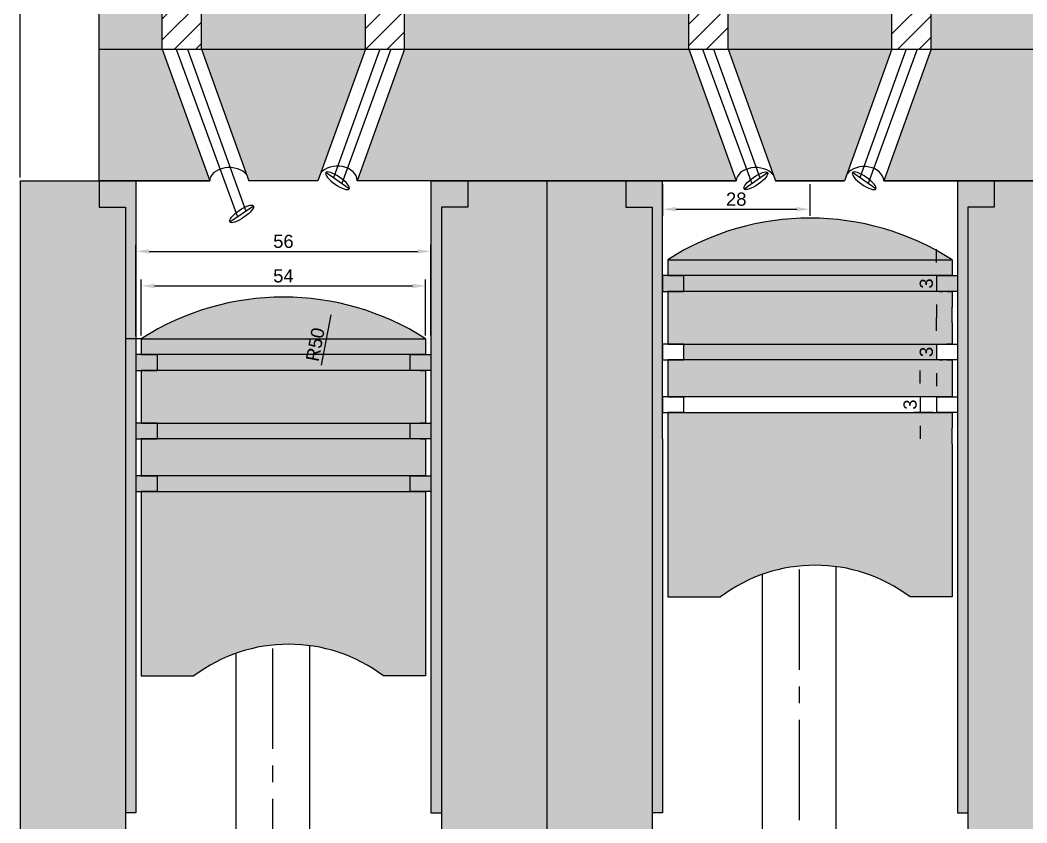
# Model space of a CAD drawing. Header units: millimetres. Extents: x 6030 to 8489, y 1264 to 2245.
# Drawn here: x 6701.1 to 6892.3, y 1891.7 to 2044.2 of the extents above; entities that cross this region are included whole.
import ezdxf

# ---------------------------------------------------------------- set-up
doc = ezdxf.new("R2010")
doc.units = ezdxf.units.MM
doc.linetypes.add('CENTER2', pattern=[28.575, 19.05, -3.175, 3.175, -3.175])
doc.layers.add('Layer1', color=173, linetype='Continuous')
doc.styles.get("Standard").update_dxf_attribs({"font": 'arial.ttf'})
doc.dimstyles.new('ISO-25', dxfattribs={"dimtxt": 2.5, "dimasz": 2.5, "dimexe": 1.25, "dimexo": 0.625, "dimtad": 1, "dimtxsty": 'Standard', "dimcen": 2.5, "dimadec": 0, "dimazin": 0, "dimtfac": 1, "dimtmove": 0, "dimatfit": 3, "dimfxl": 1, "dimarcsym": 0})

# ---------------------------------------------------------------- blocks, each defined once
blk = doc.blocks.new('*D1')
at = {"color": 0, "lineweight": -2, "transparency": 16777216}
for p, q in [((6823.09, 2013.04), (6823.09, 2007.01)), ((6851.09, 2013.04), (6851.09, 2007.01)), ((6825.59, 2008.26), (6848.59, 2008.26))]:
    blk.add_line(p, q, dxfattribs=at)
at = {"color": 0, "transparency": 16777216}
for points in [[(6825.59, 2008.68), (6825.59, 2007.84), (6823.09, 2008.26)], [(6848.59, 2008.68), (6848.59, 2007.84), (6851.09, 2008.26)]]:
    blk.add_solid(points, dxfattribs=at)
at = {"layer": 'Defpoints', "color": 0, "transparency": 16777216}
for p in [(6823.09, 2013.66), (6851.09, 2013.66), (6851.09, 2008.26)]:
    blk.add_point(p, dxfattribs=at)
at = {"color": 0, "transparency": 16777216, "insert": (6837.09, 2010.16), "char_height": 2.5, "attachment_point": 5}
blk.add_mtext('28', dxfattribs=at)
blk = doc.blocks.new('*D8')
at = {"layer": 'Defpoints', "color": 0, "transparency": 16777216}
for p in [(7111.09, 2240.81), (6701.09, 2013.66), (7111.09, 2013.66)]:
    blk.add_point(p, dxfattribs=at)
at = {"layer": 'Layer1', "color": 0, "lineweight": -2, "transparency": 16777216}
for p, q in [((6701.09, 2014.29), (6701.09, 2242.06)), ((6703.59, 2240.81), (7108.59, 2240.81)), ((7111.09, 2014.29), (7111.09, 2242.06))]:
    blk.add_line(p, q, dxfattribs=at)
at = {"layer": 'Layer1', "color": 0, "transparency": 16777216}
for points in [[(6703.59, 2241.23), (6703.59, 2240.4), (6701.09, 2240.81)], [(7108.59, 2241.23), (7108.59, 2240.4), (7111.09, 2240.81)]]:
    blk.add_solid(points, dxfattribs=at)
at = {"layer": 'Layer1', "color": 0, "transparency": 16777216, "insert": (6906.09, 2242.71), "char_height": 2.5, "attachment_point": 5}
blk.add_mtext('410', dxfattribs=at)
blk = doc.blocks.new('*D17')
at = {"layer": 'Defpoints', "color": 0, "transparency": 16777216}
for p in [(6779.09, 2000.25), (6723.09, 1983.66), (6779.09, 1983.66)]:
    blk.add_point(p, dxfattribs=at)
at = {"layer": 'Layer1', "color": 0, "lineweight": -2, "transparency": 16777216}
for p, q in [((6723.09, 1984.29), (6723.09, 2001.5)), ((6725.59, 2000.25), (6776.59, 2000.25)), ((6779.09, 1984.29), (6779.09, 2001.5))]:
    blk.add_line(p, q, dxfattribs=at)
at = {"layer": 'Layer1', "color": 0, "transparency": 16777216}
for points in [[(6725.59, 2000.67), (6725.59, 1999.83), (6723.09, 2000.25)], [(6776.59, 2000.67), (6776.59, 1999.83), (6779.09, 2000.25)]]:
    blk.add_solid(points, dxfattribs=at)
at = {"layer": 'Layer1', "color": 0, "transparency": 16777216, "insert": (6751.09, 2002.15), "char_height": 2.5, "attachment_point": 5}
blk.add_mtext('56', dxfattribs=at)
blk = doc.blocks.new('*D18')
at = {"layer": 'Defpoints', "color": 0, "transparency": 16777216}
for p in [(6778.09, 1993.69), (6724.09, 1983.66), (6778.09, 1983.66)]:
    blk.add_point(p, dxfattribs=at)
at = {"layer": 'Layer1', "color": 0, "lineweight": -2, "transparency": 16777216}
for p, q in [((6724.09, 1984.29), (6724.09, 1994.94)), ((6778.09, 1984.29), (6778.09, 1994.94)), ((6726.59, 1993.69), (6775.59, 1993.69))]:
    blk.add_line(p, q, dxfattribs=at)
at = {"layer": 'Layer1', "color": 0, "transparency": 16777216}
for points in [[(6726.59, 1994.11), (6726.59, 1993.28), (6724.09, 1993.69)], [(6775.59, 1994.11), (6775.59, 1993.28), (6778.09, 1993.69)]]:
    blk.add_solid(points, dxfattribs=at)
at = {"layer": 'Layer1', "color": 0, "transparency": 16777216, "insert": (6751.09, 1995.59), "char_height": 2.5, "attachment_point": 5}
blk.add_mtext('54', dxfattribs=at)
blk = doc.blocks.new('*D19')
at = {"layer": 'Defpoints', "color": 0, "transparency": 16777216}
for p in [(6760.66, 1990.65), (6751.09, 1941.58)]:
    blk.add_point(p, dxfattribs=at)
at = {"layer": 'Layer1', "color": 0, "lineweight": -2, "transparency": 16777216}
blk.add_line((6758.32, 1978.67), (6760.18, 1988.2), dxfattribs=at)
at = {"layer": 'Layer1', "color": 0, "transparency": 16777216}
blk.add_solid([(6759.77, 1988.28), (6760.59, 1988.12), (6760.66, 1990.65)], dxfattribs=at)
at = {"layer": 'Layer1', "color": 0, "transparency": 16777216, "insert": (6757.15, 1982.57), "char_height": 2.5, "attachment_point": 5, "rotation": 78.9622}
blk.add_mtext('R50', dxfattribs=at)
blk = doc.blocks.new('*D20')
at = {"layer": 'Defpoints', "color": 0, "transparency": 16777216}
for p in [(6875.09, 1995.66), (6875.09, 1992.66), (6875.09, 1992.66)]:
    blk.add_point(p, dxfattribs=at)
at = {"layer": 'Layer1', "color": 0, "lineweight": -2, "transparency": 16777216}
for p, q in [((6875.09, 1998.16), (6875.09, 2000.66)), ((6875.09, 1995.66), (6875.09, 1992.66)), ((6875.71, 1995.66), (6876.34, 1995.66)), ((6875.71, 1992.66), (6876.34, 1992.66)), ((6875.09, 1990.16), (6875.09, 1987.66))]:
    blk.add_line(p, q, dxfattribs=at)
at = {"layer": 'Layer1', "color": 0, "transparency": 16777216}
for points in [[(6874.67, 1998.16), (6875.51, 1998.16), (6875.09, 1995.66)], [(6874.67, 1990.16), (6875.51, 1990.16), (6875.09, 1992.66)]]:
    blk.add_solid(points, dxfattribs=at)
at = {"layer": 'Layer1', "color": 0, "transparency": 16777216, "insert": (6873.19, 1994.16), "char_height": 2.5, "attachment_point": 5, "rotation": 90}
blk.add_mtext('3', dxfattribs=at)
blk = doc.blocks.new('*D21')
at = {"layer": 'Defpoints', "color": 0, "transparency": 16777216}
for p in [(6875.09, 1972.66), (6872.02, 1969.66), (6875.09, 1969.66)]:
    blk.add_point(p, dxfattribs=at)
at = {"layer": 'Layer1', "color": 0, "lineweight": -2, "transparency": 16777216}
for p, q in [((6872.02, 1975.16), (6872.02, 1977.66)), ((6874.46, 1972.66), (6870.77, 1972.66)), ((6872.02, 1972.66), (6872.02, 1969.66)), ((6874.46, 1969.66), (6870.77, 1969.66)), ((6872.02, 1967.16), (6872.02, 1964.66))]:
    blk.add_line(p, q, dxfattribs=at)
at = {"layer": 'Layer1', "color": 0, "transparency": 16777216}
for points in [[(6871.6, 1975.16), (6872.44, 1975.16), (6872.02, 1972.66)], [(6871.6, 1967.16), (6872.44, 1967.16), (6872.02, 1969.66)]]:
    blk.add_solid(points, dxfattribs=at)
at = {"layer": 'Layer1', "color": 0, "transparency": 16777216, "insert": (6870.12, 1971.16), "char_height": 2.5, "attachment_point": 5, "rotation": 90}
blk.add_mtext('3', dxfattribs=at)
blk = doc.blocks.new('*D22')
at = {"layer": 'Defpoints', "color": 0, "transparency": 16777216}
for p in [(6875.09, 1982.66), (6875.09, 1979.66), (6875.09, 1979.66)]:
    blk.add_point(p, dxfattribs=at)
at = {"layer": 'Layer1', "color": 0, "lineweight": -2, "transparency": 16777216}
for p, q in [((6875.09, 1985.16), (6875.09, 1987.66)), ((6875.09, 1982.66), (6875.09, 1979.66)), ((6875.71, 1982.66), (6876.34, 1982.66)), ((6875.71, 1979.66), (6876.34, 1979.66)), ((6875.09, 1977.16), (6875.09, 1974.66))]:
    blk.add_line(p, q, dxfattribs=at)
at = {"layer": 'Layer1', "color": 0, "transparency": 16777216}
for points in [[(6874.67, 1985.16), (6875.51, 1985.16), (6875.09, 1982.66)], [(6874.67, 1977.16), (6875.51, 1977.16), (6875.09, 1979.66)]]:
    blk.add_solid(points, dxfattribs=at)
at = {"layer": 'Layer1', "color": 0, "transparency": 16777216, "insert": (6873.19, 1981.16), "char_height": 2.5, "attachment_point": 5, "rotation": 90}
blk.add_mtext('3', dxfattribs=at)

msp = doc.modelspace()

# ---------------------------------------------------------------- hatches: boundary and pattern name
at = {"true_color": 0xcecce6}
h = msp.add_hatch(dxfattribs=at)
h.set_pattern_fill('ANSI31', color=254, scale=0.9)
h.paths.add_polyline_path([(6735.528, 2063.663), (6728.089, 2063.663), (6728.089, 2038.663), (6735.528, 2038.663)])
h.paths.add_polyline_path([(6774.089, 2063.663), (6766.649, 2063.663), (6766.649, 2038.663), (6774.089, 2038.663)])
h.paths.add_polyline_path([(6835.528, 2063.663), (6828.089, 2063.663), (6828.089, 2038.663), (6835.528, 2038.663)])
h.paths.add_polyline_path([(6874.089, 2063.663), (6866.649, 2063.663), (6866.649, 2038.663), (6874.089, 2038.663)])
h.paths.add_polyline_path([(6935.528, 2063.663), (6928.089, 2063.663), (6928.089, 2038.663), (6935.528, 2038.663)])
h.paths.add_polyline_path([(6974.089, 2063.663), (6966.649, 2063.663), (6966.649, 2038.663), (6974.089, 2038.663)])
h.paths.add_polyline_path([(7074.089, 2063.663), (7066.649, 2063.663), (7066.649, 2038.663), (7074.089, 2038.663)])
h.paths.add_polyline_path([(7035.528, 2063.663), (7028.089, 2063.663), (7028.089, 2038.663), (7035.528, 2038.663)])
at = {"layer": 'Layer1', "true_color": 0x000000}
h = msp.add_hatch(color=18, dxfattribs=at)
h.dxf.hatch_style = 1
h.paths.add_polyline_path([(6828.089, 2038.663), (6774.089, 2038.663), (6765.089, 2013.663), (6837.089, 2013.663)])
h.paths.add_polyline_path([(6728.089, 2038.663), (6723.089, 2038.663), (6716.089, 2038.663), (6716.089, 2013.663), (6737.089, 2013.663)])
h.paths.add_polyline_path([(6766.649, 2038.663), (6735.528, 2038.663), (6744.528, 2013.663), (6751.089, 2013.663), (6757.649, 2013.663)])
h.paths.add_polyline_path([(6766.649, 2063.663), (6735.528, 2063.663), (6735.528, 2038.663), (6766.649, 2038.663)])
h.paths.add_polyline_path([(6728.089, 2063.663), (6716.089, 2063.663), (6716.089, 2053.663), (6716.089, 2038.663), (6723.089, 2038.663), (6728.089, 2038.663)])
h.paths.add_polyline_path([(6828.089, 2063.663), (6774.089, 2063.663), (6774.089, 2038.663), (6828.089, 2038.663)])
h.paths.add_polyline_path([(6835.528, 2063.663), (6835.528, 2038.663), (6866.649, 2038.663), (6866.649, 2063.663)])
h.paths.add_polyline_path([(6866.649, 2038.663), (6835.528, 2038.663), (6844.528, 2013.663), (6857.649, 2013.663)])
h.paths.add_polyline_path([(6928.089, 2038.663), (6874.089, 2038.663), (6865.089, 2013.663), (6937.089, 2013.663)])
h.paths.add_polyline_path([(6928.089, 2063.663), (6928.004, 2063.663), (6874.089, 2063.663), (6874.089, 2038.663), (6928.089, 2038.663)])
h.paths.add_polyline_path([(6966.649, 2063.663), (6935.528, 2063.663), (6935.528, 2038.663), (6966.649, 2038.663)])
edge = h.paths.add_edge_path()
edge.add_line((6966.649, 2038.663), (6935.528, 2038.663))
edge.add_line((6935.528, 2038.663), (6944.416, 2013.975))
edge.add_ellipse((6940.809, 2013.663), major_axis=(-3.72, 0), ratio=0.3440107, start_angle=180, end_angle=194.11957, ccw=False)
edge.add_line((6944.586, 2013.663), (6957.618, 2013.663))
edge.add_ellipse((6961.369, 2013.663), major_axis=(-3.72, 0), ratio=0.2510098, start_angle=349.67315, end_angle=360, ccw=False)
edge.add_line((6957.709, 2013.83), (6966.649, 2038.663))
h.paths.add_polyline_path([(7028.089, 2063.663), (6974.089, 2063.663), (6974.089, 2038.663), (7028.089, 2038.663)])
h.paths.add_polyline_path([(7028.089, 2038.663), (6974.089, 2038.663), (6965.089, 2013.663), (7037.089, 2013.663)])
h.paths.add_polyline_path([(7066.649, 2063.663), (7035.528, 2063.663), (7035.528, 2038.663), (7066.649, 2038.663)])
h.paths.add_polyline_path([(7066.649, 2038.663), (7035.528, 2038.663), (7044.528, 2013.663), (7057.649, 2013.663)])
h.paths.add_polyline_path([(7111.089, 2063.663), (7074.089, 2063.663), (7074.089, 2038.663), (7111.089, 2038.663)])
h.paths.add_polyline_path([(7111.089, 2038.663), (7074.089, 2038.663), (7065.089, 2013.663), (7111.089, 2013.663)])
h = msp.add_hatch(color=18, dxfattribs=at)
h.dxf.hatch_style = 1
h.paths.add_polyline_path([(6721.089, 2008.663), (6716.089, 2008.663), (6716.089, 2013.663), (6701.089, 2013.663), (6701.089, 1823.663), (6701.089, 1813.663), (6721.089, 1813.663)])
h.paths.add_polyline_path([(6801.089, 2013.663), (6786.089, 2013.663), (6786.089, 2008.663), (6781.089, 2008.663), (6781.089, 1823.663), (6781.089, 1813.663), (6801.089, 1813.663), (6801.089, 1823.663)])
h.paths.add_polyline_path([(6821.089, 2008.663), (6816.089, 2008.663), (6816.089, 2013.663), (6801.089, 2013.663), (6801.089, 1823.663), (6801.089, 1813.663), (6821.089, 1813.663)])
h.paths.add_polyline_path([(6901.089, 2013.663), (6886.089, 2013.663), (6886.089, 2008.663), (6881.089, 2008.663), (6881.089, 1893.663), (6881.089, 1813.663), (6901.089, 1813.663)])
h.paths.add_polyline_path([(6921.089, 2008.663), (6916.089, 2008.663), (6916.089, 2013.663), (6901.089, 2013.663), (6901.089, 1813.663), (6921.089, 1813.663)])
h.paths.add_polyline_path([(7001.089, 2013.663), (6986.089, 2013.663), (6986.089, 2008.663), (6981.089, 2008.663), (6981.089, 1813.663), (7001.089, 1813.663)])
h.paths.add_polyline_path([(7021.089, 2008.663), (7016.089, 2008.663), (7016.089, 2013.663), (7001.089, 2013.663), (7001.089, 1813.663), (7021.089, 1813.663)])
h.paths.add_polyline_path([(7101.089, 2013.663), (7086.089, 2013.663), (7086.089, 2008.663), (7081.089, 2008.663), (7081.089, 1813.663), (7101.089, 1813.663)])
h.paths.add_polyline_path([(7111.089, 2013.663), (7101.089, 2013.663), (7101.089, 1813.663), (7111.089, 1813.663)])
at = {"layer": 'Layer1', "true_color": 0x9898cc}
h = msp.add_hatch(color=253, dxfattribs=at)
h.dxf.hatch_style = 1
h.paths.add_polyline_path([(6723.089, 2013.663), (6716.089, 2013.663), (6716.089, 2008.663), (6721.089, 2008.663), (6721.089, 1983.663), (6723.089, 1983.663)])
h.paths.add_polyline_path([(6723.089, 1983.663), (6721.089, 1983.663), (6721.089, 1893.663), (6723.089, 1893.663)])
h.paths.add_polyline_path([(6781.089, 2008.663), (6786.089, 2008.663), (6786.089, 2013.663), (6779.089, 2013.663), (6779.089, 1893.663), (6781.089, 1893.663)])
h.paths.add_polyline_path([(6823.089, 2013.663), (6816.089, 2013.663), (6816.089, 2008.663), (6821.089, 2008.663), (6821.089, 1893.663), (6823.089, 1893.663), (6823.089, 1964.663)])
h.paths.add_polyline_path([(6881.089, 2008.663), (6886.089, 2008.663), (6886.089, 2013.663), (6879.089, 2013.663), (6879.089, 1893.663), (6881.089, 1893.663)])
h.paths.add_polyline_path([(6923.089, 2013.663), (6916.089, 2013.663), (6916.089, 2008.663), (6921.089, 2008.663), (6921.089, 1893.663), (6923.089, 1893.663)])
h.paths.add_polyline_path([(6986.089, 2013.663), (6979.089, 2013.663), (6979.089, 1893.663), (6981.089, 1893.663), (6981.089, 2008.663), (6986.089, 2008.663)])
h.paths.add_polyline_path([(7023.089, 2013.663), (7016.089, 2013.663), (7016.089, 2008.663), (7021.089, 2008.663), (7021.089, 1893.663), (7023.089, 1893.663)])
h.paths.add_polyline_path([(7086.089, 2013.663), (7079.089, 2013.663), (7079.089, 1893.663), (7081.089, 1893.663), (7081.089, 2008.663), (7086.089, 2008.663)])
at = {"layer": 'Layer1', "true_color": 0x2b9fde}
h = msp.add_hatch(color=142, dxfattribs=at)
h.dxf.hatch_style = 1
h.paths.add_polyline_path([(6724.089, 1983.663), (6778.089, 1983.663, 0.2932129)])
h.paths.add_polyline_path([(6824.089, 1998.663), (6878.089, 1998.663, 0.2932129)])
h.paths.add_polyline_path([(6924.089, 1968.663), (6978.089, 1968.663, 0.2932129)])
h.paths.add_polyline_path([(7024.089, 1961.663), (7078.089, 1961.663, 0.2932129)])
h.paths.add_polyline_path([(6778.089, 1954.663), (6775.089, 1954.663), (6727.089, 1954.663), (6724.089, 1954.663), (6724.089, 1919.663), (6734.089, 1919.663, -0.3333333), (6770.089, 1919.663), (6778.089, 1919.663)])
h.paths.add_polyline_path([(6778.089, 1964.663), (6775.089, 1964.663), (6727.089, 1964.663), (6724.089, 1964.663), (6724.089, 1957.663), (6727.089, 1957.663), (6777.089, 1957.663), (6778.089, 1957.663)])
h.paths.add_polyline_path([(6778.089, 1977.663), (6775.089, 1977.663), (6727.089, 1977.663), (6724.089, 1977.663), (6724.089, 1967.663), (6727.089, 1967.663), (6777.089, 1967.663), (6778.089, 1967.663)])
h.paths.add_polyline_path([(6778.089, 1983.663), (6724.089, 1983.663), (6724.089, 1980.663), (6727.089, 1980.663), (6777.089, 1980.663), (6778.089, 1980.663)])
h.paths.add_polyline_path([(6878.089, 1963.663), (6878.089, 1966.663), (6878.089, 1969.663), (6875.089, 1969.663), (6827.089, 1969.663), (6824.089, 1969.663), (6824.089, 1934.663), (6834.089, 1934.663, -0.3333333), (6870.089, 1934.663), (6878.089, 1934.663)])
h.paths.add_polyline_path([(6878.089, 1979.663), (6875.089, 1979.663), (6827.089, 1979.663), (6824.089, 1979.663), (6824.089, 1972.663), (6827.089, 1972.663), (6877.089, 1972.663), (6878.089, 1972.663), (6878.089, 1973.663)])
h.paths.add_polyline_path([(6878.089, 1989.663), (6878.089, 1992.663), (6875.089, 1992.663), (6827.089, 1992.663), (6824.089, 1992.663), (6824.089, 1982.663), (6827.089, 1982.663), (6877.089, 1982.663), (6878.089, 1982.663), (6878.089, 1986.663)])
h.paths.add_polyline_path([(6878.089, 1998.663), (6824.089, 1998.663), (6824.089, 1995.663), (6827.089, 1995.663), (6877.089, 1995.663), (6878.089, 1995.663)])
h.paths.add_polyline_path([(6978.089, 1968.663), (6924.089, 1968.663), (6924.089, 1965.663), (6927.089, 1965.663), (6977.089, 1965.663), (6978.089, 1965.663)])
h.paths.add_polyline_path([(6978.089, 1939.663), (6977.089, 1939.663), (6927.089, 1939.663), (6924.089, 1939.663), (6924.089, 1904.663), (6934.089, 1904.663, -0.3333333), (6970.089, 1904.663), (6978.089, 1904.663)])
h.paths.add_polyline_path([(6978.089, 1949.663), (6977.089, 1949.663), (6927.089, 1949.663), (6924.089, 1949.663), (6924.089, 1942.663), (6927.089, 1942.663), (6977.089, 1942.663), (6978.089, 1942.663)])
h.paths.add_polyline_path([(6978.089, 1962.663), (6977.089, 1962.663), (6927.089, 1962.663), (6924.089, 1962.663), (6924.089, 1952.663), (6927.089, 1952.663), (6977.089, 1952.663), (6978.089, 1952.663)])
h.paths.add_polyline_path([(7078.089, 1932.663), (7077.089, 1932.663), (7027.089, 1932.663), (7024.089, 1932.663), (7024.089, 1897.663), (7034.089, 1897.663, -0.3333333), (7070.089, 1897.663), (7078.089, 1897.663)])
h.paths.add_polyline_path([(7078.089, 1942.663), (7077.089, 1942.663), (7027.089, 1942.663), (7024.089, 1942.663), (7024.089, 1935.663), (7027.089, 1935.663), (7077.089, 1935.663), (7078.089, 1935.663)])
h.paths.add_polyline_path([(7078.089, 1955.663), (7077.089, 1955.663), (7027.089, 1955.663), (7024.089, 1955.663), (7024.089, 1945.663), (7027.089, 1945.663), (7077.089, 1945.663), (7078.089, 1945.663)])
h.paths.add_polyline_path([(7078.089, 1961.663), (7024.089, 1961.663), (7024.089, 1958.663), (7027.089, 1958.663), (7077.089, 1958.663), (7078.089, 1958.663)])
h.paths.add_polyline_path([(6934.56, 1919.374), (6937.604, 1912.348), (6942.331, 1914.396), (6939.287, 1921.422)], flags=24)
h.paths.add_polyline_path([(6948.576, 1947.664), (6953.711, 1947.664), (6953.711, 1952.815), (6948.576, 1952.815)], flags=9)
h.paths.add_polyline_path([(6948.576, 1959.14), (6953.711, 1959.14), (6953.711, 1964.292), (6948.576, 1964.292)], flags=9)
h.paths.add_polyline_path([(7052.29, 1928.635), (7052.29, 1938.625), (7047.138, 1938.625), (7047.138, 1928.635)], flags=9)
at = {"layer": 'Layer1', "true_color": 0x0b08d9}
h = msp.add_hatch(color=172, dxfattribs=at)
h.dxf.hatch_style = 1
h.paths.add_polyline_path([(6727.089, 1980.663), (6723.089, 1980.663), (6723.089, 1977.663), (6727.089, 1977.663)])
h.paths.add_polyline_path([(6775.089, 1980.663), (6727.089, 1980.663), (6727.089, 1977.663), (6775.089, 1977.663)])
h.paths.add_polyline_path([(6779.089, 1980.663), (6775.089, 1980.663), (6775.089, 1977.663), (6779.089, 1977.663)])
h.paths.add_polyline_path([(6727.089, 1967.663), (6723.089, 1967.663), (6723.089, 1964.663), (6727.089, 1964.663)])
h.paths.add_polyline_path([(6775.089, 1967.663), (6727.089, 1967.663), (6727.089, 1964.663), (6775.089, 1964.663)])
h.paths.add_polyline_path([(6779.089, 1967.663), (6775.089, 1967.663), (6775.089, 1964.663), (6779.089, 1964.663)])
h.paths.add_polyline_path([(6779.089, 1957.663), (6775.089, 1957.663), (6775.089, 1954.663), (6779.089, 1954.663)])
h.paths.add_polyline_path([(6775.089, 1957.663), (6727.089, 1957.663), (6727.089, 1954.663), (6775.089, 1954.663)])
h.paths.add_polyline_path([(6727.089, 1957.663), (6723.089, 1957.663), (6723.089, 1954.663), (6727.089, 1954.663)])
h.paths.add_polyline_path([(6875.089, 1995.663), (6827.089, 1995.663), (6827.089, 1992.663), (6875.089, 1992.663)])
h.paths.add_polyline_path([(6827.089, 1995.663), (6823.089, 1995.663), (6823.089, 1992.663), (6827.089, 1992.663)])
h.paths.add_polyline_path([(6879.089, 1995.663), (6875.089, 1995.663), (6875.089, 1992.663), (6879.089, 1992.663)])
h.paths.add_polyline_path([(6875.089, 1982.663), (6827.089, 1982.663), (6827.089, 1979.663), (6875.089, 1979.663)])
h.paths.add_polyline_path([(6875.784, 1979.572), (6875.784, 1982.765), (6870.633, 1982.765), (6870.633, 1979.572)], flags=9)

# ---------------------------------------------------------------- linework, layer by layer
at = {"color": 217, "true_color": 0x93278f}
for p, q in [((6728.089, 2038.663), (6728.089, 2063.663)), ((6735.528, 2038.663), (6735.528, 2063.663)), ((6766.649, 2038.663), (6766.649, 2063.663)), ((6774.089, 2038.663), (6774.089, 2063.663)), ((6828.089, 2038.663), (6828.089, 2063.663)), ((6835.528, 2038.663), (6835.528, 2063.663)), ((6866.649, 2038.663), (6866.649, 2063.663)), ((6874.089, 2038.663), (6874.089, 2063.663)), ((6716.089, 2038.663), (6716.089, 2053.663)), ((6716.089, 2013.663), (6716.089, 2038.663)), ((6716.089, 2038.663), (7111.089, 2038.663)), ((6723.089, 2038.663), (6728.089, 2038.663)), ((6728.089, 2038.663), (6737.089, 2013.663)), ((6735.528, 2038.663), (6744.528, 2013.663)), ((6766.649, 2038.663), (6757.649, 2013.663)), ((6774.089, 2038.663), (6765.089, 2013.663)), ((6828.089, 2038.663), (6837.089, 2013.663)), ((6835.528, 2038.663), (6844.528, 2013.663)), ((6866.649, 2038.663), (6857.649, 2013.663)), ((6874.089, 2038.663), (6865.089, 2013.663)), ((6737.089, 2013.663), (6716.089, 2013.663)), ((6723.089, 2013.663), (6737.089, 2013.663)), ((6751.089, 2013.663), (6744.528, 2013.663)), ((6757.649, 2013.663), (6744.528, 2013.663)), ((6837.089, 2013.663), (6765.089, 2013.663)), ((6857.649, 2013.663), (6844.528, 2013.663)), ((6937.089, 2013.663), (6865.089, 2013.663))]:
    msp.add_line(p, q, dxfattribs=at)
at = {"color": 240, "true_color": 0xed1f24}
for p, q in [((6730.746, 2038.663), (6742.367, 2006.832)), ((6732.871, 2038.663), (6743.939, 2007.919)), ((6769.385, 2038.663), (6760.581, 2014.207)), ((6771.478, 2038.663), (6762.153, 2013.12)), ((6830.699, 2038.663), (6840.024, 2013.12)), ((6832.792, 2038.663), (6841.596, 2014.207)), ((6869.385, 2038.663), (6860.581, 2014.207)), ((6871.478, 2038.663), (6862.153, 2013.12)), ((6763.596, 2012.123), (6759.141, 2015.202)), ((6838.581, 2012.123), (6843.036, 2015.202)), ((6863.596, 2012.123), (6859.141, 2015.202)), ((6740.924, 2005.835), (6745.378, 2008.914))]:
    msp.add_line(p, q, dxfattribs=at)
at = {"color": 30, "true_color": 0xf26722}
for p, q in [((6701.089, 2013.663), (6721.089, 2013.663)), ((6781.089, 2013.663), (6823.089, 2013.663)), ((6823.089, 1964.663), (6823.089, 2013.663)), ((6881.089, 2013.663), (6923.089, 2013.663))]:
    msp.add_line(p, q, dxfattribs=at)
at = {"color": 32, "true_color": 0xcd6928}
for p, q in [((6701.089, 2013.663), (6701.089, 1823.663)), ((6716.089, 2013.663), (6716.089, 2008.663)), ((6721.089, 2013.663), (6723.089, 2013.663)), ((6723.089, 2013.663), (6723.089, 1893.663)), ((6781.089, 2013.663), (6779.089, 2013.663)), ((6779.089, 2013.663), (6779.089, 1893.663)), ((6779.089, 2013.663), (6781.089, 2013.663)), ((6781.089, 2013.663), (6786.089, 2013.663)), ((6786.089, 2013.663), (6786.089, 2008.663)), ((6801.089, 2013.663), (6801.089, 1823.663)), ((6821.089, 2013.663), (6816.089, 2013.663)), ((6816.089, 2013.663), (6816.089, 2008.663)), ((6821.089, 2013.663), (6823.089, 2013.663)), ((6823.089, 2013.663), (6837.089, 2013.663)), ((6844.528, 2013.663), (6857.649, 2013.663)), ((6865.089, 2013.663), (6881.089, 2013.663)), ((6881.089, 2013.663), (6879.089, 2013.663)), ((6879.089, 2013.663), (6879.089, 1893.663)), ((6881.089, 2013.663), (6886.089, 2013.663)), ((6886.089, 2013.663), (6886.089, 2008.663)), ((6716.089, 2008.663), (6721.089, 2008.663)), ((6721.089, 2008.663), (6721.089, 1813.663)), ((6781.089, 2008.663), (6781.089, 1823.663)), ((6786.089, 2008.663), (6781.089, 2008.663)), ((6816.089, 2008.663), (6821.089, 2008.663)), ((6821.089, 2008.663), (6821.089, 1813.663)), ((6881.089, 2008.663), (6881.089, 1813.663)), ((6881.089, 2008.663), (6881.089, 1893.663)), ((6881.089, 2008.663), (6881.089, 1893.663)), ((6886.089, 2008.663), (6881.089, 2008.663)), ((6823.089, 1964.663), (6823.089, 1893.663)), ((6723.089, 1893.663), (6721.089, 1893.663)), ((6779.089, 1893.663), (6781.089, 1893.663)), ((6823.089, 1893.663), (6821.089, 1893.663)), ((6879.089, 1893.663), (6881.089, 1893.663))]:
    msp.add_line(p, q, dxfattribs=at)
at = {"color": 4}
for p, q in [((6824.089, 1998.663), (6878.089, 1998.663)), ((6824.089, 1998.663), (6824.089, 1995.663)), ((6824.089, 1998.663), (6878.089, 1998.663)), ((6824.089, 1998.663), (6824.089, 1995.663)), ((6824.089, 1998.663), (6878.089, 1998.663)), ((6824.089, 1998.663), (6824.089, 1995.663)), ((6824.089, 1998.663), (6878.089, 1998.663)), ((6824.089, 1998.663), (6824.089, 1995.663)), ((6878.089, 1998.663), (6878.089, 1995.663)), ((6878.089, 1998.663), (6878.089, 1995.663)), ((6878.089, 1998.663), (6878.089, 1995.663)), ((6878.089, 1998.663), (6878.089, 1995.663)), ((6878.089, 1998.663), (6878.089, 1995.663)), ((6878.089, 1998.663), (6878.089, 1995.663)), ((6878.089, 1998.663), (6878.089, 1995.663)), ((6878.089, 1998.663), (6878.089, 1995.663)), ((6824.089, 1995.663), (6827.089, 1995.663)), ((6824.089, 1995.663), (6827.089, 1995.663)), ((6824.089, 1995.663), (6827.089, 1995.663)), ((6824.089, 1995.663), (6827.089, 1995.663)), ((6827.089, 1995.663), (6827.089, 1992.663)), ((6827.089, 1995.663), (6827.089, 1992.663)), ((6827.089, 1995.663), (6827.089, 1992.663)), ((6827.089, 1995.663), (6827.089, 1992.663)), ((6875.089, 1995.663), (6875.089, 1992.663)), ((6875.089, 1995.663), (6875.089, 1992.663)), ((6875.089, 1995.663), (6875.089, 1992.663)), ((6875.089, 1995.663), (6875.089, 1992.663)), ((6878.089, 1995.663), (6877.089, 1995.663)), ((6878.089, 1995.663), (6877.089, 1995.663)), ((6878.089, 1995.663), (6877.089, 1995.663)), ((6878.089, 1995.663), (6877.089, 1995.663)), ((6827.089, 1992.663), (6824.089, 1992.663)), ((6824.089, 1992.663), (6824.089, 1982.663)), ((6827.089, 1992.663), (6824.089, 1992.663)), ((6824.089, 1992.663), (6824.089, 1982.663)), ((6827.089, 1992.663), (6824.089, 1992.663)), ((6824.089, 1992.663), (6824.089, 1982.663)), ((6827.089, 1992.663), (6824.089, 1992.663)), ((6824.089, 1992.663), (6824.089, 1982.663)), ((6877.089, 1992.663), (6878.089, 1992.663)), ((6877.089, 1992.663), (6878.089, 1992.663)), ((6877.089, 1992.663), (6878.089, 1992.663)), ((6877.089, 1992.663), (6878.089, 1992.663)), ((6878.089, 1992.663), (6878.089, 1989.663)), ((6878.089, 1992.663), (6878.089, 1989.663)), ((6878.089, 1992.663), (6878.089, 1989.663)), ((6878.089, 1992.663), (6878.089, 1989.663)), ((6878.089, 1992.663), (6878.089, 1989.663)), ((6878.089, 1992.663), (6878.089, 1989.663)), ((6878.089, 1992.663), (6878.089, 1989.663)), ((6878.089, 1992.663), (6878.089, 1989.663)), ((6878.089, 1992.663), (6878.089, 1989.663)), ((6878.089, 1992.663), (6878.089, 1989.663)), ((6878.089, 1992.663), (6878.089, 1989.663)), ((6878.089, 1992.663), (6878.089, 1989.663)), ((6878.089, 1986.663), (6878.089, 1989.663)), ((6878.089, 1986.663), (6878.089, 1989.663)), ((6878.089, 1986.663), (6878.089, 1989.663)), ((6878.089, 1986.663), (6878.089, 1989.663)), ((6878.089, 1986.663), (6878.089, 1982.663)), ((6878.089, 1986.663), (6878.089, 1982.663)), ((6878.089, 1986.663), (6878.089, 1982.663)), ((6878.089, 1986.663), (6878.089, 1982.663)), ((6878.089, 1986.663), (6878.089, 1982.663)), ((6878.089, 1986.663), (6878.089, 1982.663)), ((6878.089, 1986.663), (6878.089, 1982.663)), ((6878.089, 1986.663), (6878.089, 1982.663)), ((6878.089, 1986.663), (6878.089, 1982.663)), ((6878.089, 1986.663), (6878.089, 1982.663)), ((6878.089, 1986.663), (6878.089, 1982.663)), ((6878.089, 1986.663), (6878.089, 1982.663)), ((6724.089, 1983.663), (6778.089, 1983.663)), ((6724.089, 1983.663), (6724.089, 1980.663)), ((6778.089, 1983.663), (6778.089, 1980.663)), ((6778.089, 1983.663), (6778.089, 1980.663)), ((6824.089, 1982.663), (6827.089, 1982.663)), ((6824.089, 1982.663), (6827.089, 1982.663)), ((6824.089, 1982.663), (6827.089, 1982.663)), ((6824.089, 1982.663), (6827.089, 1982.663)), ((6827.089, 1982.663), (6827.089, 1979.663)), ((6827.089, 1982.663), (6827.089, 1979.663)), ((6827.089, 1982.663), (6827.089, 1979.663)), ((6827.089, 1982.663), (6827.089, 1979.663)), ((6875.089, 1982.663), (6875.089, 1979.663)), ((6875.089, 1982.663), (6875.089, 1979.663)), ((6875.089, 1982.663), (6875.089, 1979.663)), ((6875.089, 1982.663), (6875.089, 1979.663)), ((6878.089, 1982.663), (6877.089, 1982.663)), ((6878.089, 1982.663), (6877.089, 1982.663)), ((6878.089, 1982.663), (6877.089, 1982.663)), ((6878.089, 1982.663), (6877.089, 1982.663)), ((6724.089, 1980.663), (6727.089, 1980.663)), ((6727.089, 1980.663), (6727.089, 1977.663)), ((6775.089, 1980.663), (6775.089, 1977.663)), ((6778.089, 1980.663), (6777.089, 1980.663)), ((6827.089, 1979.663), (6824.089, 1979.663)), ((6824.089, 1979.663), (6824.089, 1972.663)), ((6827.089, 1979.663), (6824.089, 1979.663)), ((6824.089, 1979.663), (6824.089, 1972.663)), ((6827.089, 1979.663), (6824.089, 1979.663)), ((6824.089, 1979.663), (6824.089, 1972.663)), ((6827.089, 1979.663), (6824.089, 1979.663)), ((6824.089, 1979.663), (6824.089, 1972.663)), ((6877.089, 1979.663), (6878.089, 1979.663)), ((6877.089, 1979.663), (6878.089, 1979.663)), ((6877.089, 1979.663), (6878.089, 1979.663)), ((6877.089, 1979.663), (6878.089, 1979.663)), ((6878.089, 1979.663), (6878.089, 1972.663)), ((6878.089, 1979.663), (6878.089, 1972.663)), ((6878.089, 1979.663), (6878.089, 1976.663)), ((6878.089, 1979.663), (6878.089, 1972.663)), ((6878.089, 1979.663), (6878.089, 1972.663)), ((6878.089, 1979.663), (6878.089, 1976.663)), ((6878.089, 1979.663), (6878.089, 1972.663)), ((6878.089, 1979.663), (6878.089, 1972.663)), ((6878.089, 1979.663), (6878.089, 1976.663)), ((6878.089, 1979.663), (6878.089, 1972.663)), ((6878.089, 1979.663), (6878.089, 1972.663)), ((6878.089, 1979.663), (6878.089, 1976.663)), ((6727.089, 1977.663), (6724.089, 1977.663)), ((6724.089, 1977.663), (6724.089, 1967.663)), ((6777.089, 1977.663), (6778.089, 1977.663)), ((6778.089, 1977.663), (6778.089, 1967.663)), ((6778.089, 1977.663), (6778.089, 1967.663)), ((6878.089, 1973.663), (6878.089, 1972.663)), ((6878.089, 1973.663), (6878.089, 1972.663)), ((6878.089, 1973.663), (6878.089, 1972.663)), ((6878.089, 1973.663), (6878.089, 1972.663)), ((6824.089, 1972.663), (6827.089, 1972.663)), ((6824.089, 1972.663), (6827.089, 1972.663)), ((6824.089, 1972.663), (6827.089, 1972.663)), ((6824.089, 1972.663), (6827.089, 1972.663)), ((6827.089, 1972.663), (6827.089, 1969.663)), ((6827.089, 1972.663), (6827.089, 1969.663)), ((6827.089, 1972.663), (6827.089, 1969.663)), ((6827.089, 1972.663), (6827.089, 1969.663)), ((6875.089, 1972.663), (6875.089, 1969.663)), ((6875.089, 1972.663), (6875.089, 1969.663)), ((6875.089, 1972.663), (6875.089, 1969.663)), ((6875.089, 1972.663), (6875.089, 1969.663)), ((6878.089, 1972.663), (6877.089, 1972.663)), ((6878.089, 1972.663), (6877.089, 1972.663)), ((6878.089, 1972.663), (6877.089, 1972.663)), ((6878.089, 1972.663), (6877.089, 1972.663)), ((6827.089, 1969.663), (6824.089, 1969.663)), ((6824.089, 1969.663), (6824.089, 1934.663)), ((6827.089, 1969.663), (6824.089, 1969.663)), ((6824.089, 1969.663), (6824.089, 1934.663)), ((6827.089, 1969.663), (6824.089, 1969.663)), ((6824.089, 1969.663), (6824.089, 1934.663)), ((6827.089, 1969.663), (6824.089, 1969.663)), ((6824.089, 1969.663), (6824.089, 1934.663)), ((6877.089, 1969.663), (6878.089, 1969.663)), ((6877.089, 1969.663), (6878.089, 1969.663)), ((6877.089, 1969.663), (6878.089, 1969.663)), ((6877.089, 1969.663), (6878.089, 1969.663)), ((6878.089, 1969.663), (6878.089, 1966.663)), ((6878.089, 1969.663), (6878.089, 1966.663)), ((6878.089, 1969.663), (6878.089, 1966.663)), ((6878.089, 1969.663), (6878.089, 1966.663)), ((6878.089, 1969.663), (6878.089, 1966.663)), ((6878.089, 1969.663), (6878.089, 1966.663)), ((6878.089, 1969.663), (6878.089, 1966.663)), ((6878.089, 1969.663), (6878.089, 1966.663)), ((6724.089, 1967.663), (6727.089, 1967.663)), ((6727.089, 1967.663), (6727.089, 1964.663)), ((6775.089, 1967.663), (6775.089, 1964.663)), ((6778.089, 1967.663), (6777.089, 1967.663)), ((6878.089, 1963.663), (6878.089, 1966.663)), ((6878.089, 1963.663), (6878.089, 1966.663)), ((6878.089, 1963.663), (6878.089, 1966.663)), ((6878.089, 1963.663), (6878.089, 1966.663)), ((6727.089, 1964.663), (6724.089, 1964.663)), ((6724.089, 1964.663), (6724.089, 1957.663)), ((6777.089, 1964.663), (6778.089, 1964.663)), ((6778.089, 1964.663), (6778.089, 1957.663)), ((6778.089, 1964.663), (6778.089, 1957.663)), ((6878.089, 1963.663), (6878.089, 1934.663)), ((6878.089, 1963.663), (6878.089, 1934.663)), ((6878.089, 1963.663), (6878.089, 1934.663)), ((6878.089, 1963.663), (6878.089, 1934.663)), ((6878.089, 1963.663), (6878.089, 1934.663)), ((6878.089, 1963.663), (6878.089, 1934.663)), ((6878.089, 1963.663), (6878.089, 1934.663)), ((6878.089, 1963.663), (6878.089, 1934.663)), ((6724.089, 1957.663), (6727.089, 1957.663)), ((6727.089, 1957.663), (6727.089, 1954.663)), ((6775.089, 1957.663), (6775.089, 1954.663)), ((6778.089, 1957.663), (6777.089, 1957.663)), ((6727.089, 1954.663), (6724.089, 1954.663)), ((6724.089, 1954.663), (6724.089, 1919.663)), ((6777.089, 1954.663), (6778.089, 1954.663)), ((6778.089, 1954.663), (6778.089, 1919.663)), ((6842.089, 1870.663), (6842.089, 1938.947)), ((6856.089, 1870.663), (6856.089, 1940.395)), ((6824.089, 1934.663), (6834.089, 1934.663)), ((6824.089, 1934.663), (6834.089, 1934.663)), ((6824.089, 1934.663), (6834.089, 1934.663)), ((6824.089, 1934.663), (6834.089, 1934.663)), ((6878.089, 1934.663), (6870.089, 1934.663)), ((6878.089, 1934.663), (6870.089, 1934.663)), ((6878.089, 1934.663), (6870.089, 1934.663)), ((6878.089, 1934.663), (6870.089, 1934.663)), ((6756.089, 1855.663), (6756.089, 1925.395)), ((6742.089, 1855.663), (6742.089, 1923.947)), ((6724.089, 1919.663), (6734.089, 1919.663)), ((6778.089, 1919.663), (6770.089, 1919.663))]:
    msp.add_line(p, q, dxfattribs=at)
at = {"color": 5}
for p, q in [((6827.089, 1995.663), (6823.089, 1995.663)), ((6823.089, 1995.663), (6823.089, 1992.663)), ((6827.089, 1995.663), (6823.089, 1995.663)), ((6823.089, 1995.663), (6823.089, 1992.663)), ((6827.089, 1995.663), (6823.089, 1995.663)), ((6823.089, 1995.663), (6823.089, 1992.663)), ((6827.089, 1995.663), (6823.089, 1995.663)), ((6823.089, 1995.663), (6823.089, 1992.663)), ((6877.089, 1995.663), (6827.089, 1995.663)), ((6877.089, 1995.663), (6827.089, 1995.663)), ((6877.089, 1995.663), (6827.089, 1995.663)), ((6877.089, 1995.663), (6827.089, 1995.663)), ((6875.089, 1995.663), (6879.089, 1995.663)), ((6875.089, 1995.663), (6879.089, 1995.663)), ((6875.089, 1995.663), (6879.089, 1995.663)), ((6875.089, 1995.663), (6879.089, 1995.663)), ((6877.089, 1995.663), (6878.089, 1995.663)), ((6877.089, 1995.663), (6878.089, 1995.663)), ((6877.089, 1995.663), (6878.089, 1995.663)), ((6877.089, 1995.663), (6878.089, 1995.663)), ((6879.089, 1995.663), (6879.089, 1992.663)), ((6879.089, 1995.663), (6879.089, 1992.663)), ((6879.089, 1995.663), (6879.089, 1992.663)), ((6879.089, 1995.663), (6879.089, 1992.663)), ((6823.089, 1992.663), (6827.089, 1992.663)), ((6823.089, 1992.663), (6827.089, 1992.663)), ((6823.089, 1992.663), (6827.089, 1992.663)), ((6823.089, 1992.663), (6827.089, 1992.663)), ((6877.089, 1992.663), (6827.089, 1992.663)), ((6877.089, 1992.663), (6827.089, 1992.663)), ((6877.089, 1992.663), (6827.089, 1992.663)), ((6877.089, 1992.663), (6827.089, 1992.663)), ((6879.089, 1992.663), (6875.089, 1992.663)), ((6879.089, 1992.663), (6875.089, 1992.663)), ((6879.089, 1992.663), (6875.089, 1992.663)), ((6879.089, 1992.663), (6875.089, 1992.663)), ((6878.089, 1992.663), (6877.089, 1992.663)), ((6878.089, 1992.663), (6877.089, 1992.663)), ((6878.089, 1992.663), (6877.089, 1992.663)), ((6878.089, 1992.663), (6877.089, 1992.663)), ((6724.089, 1983.663), (6721.089, 1983.663)), ((6827.089, 1982.663), (6823.089, 1982.663)), ((6823.089, 1982.663), (6823.089, 1979.663)), ((6827.089, 1982.663), (6823.089, 1982.663)), ((6823.089, 1982.663), (6823.089, 1979.663)), ((6827.089, 1982.663), (6823.089, 1982.663)), ((6823.089, 1982.663), (6823.089, 1979.663)), ((6827.089, 1982.663), (6823.089, 1982.663)), ((6823.089, 1982.663), (6823.089, 1979.663)), ((6827.089, 1982.663), (6877.089, 1982.663)), ((6827.089, 1982.663), (6877.089, 1982.663)), ((6827.089, 1982.663), (6877.089, 1982.663)), ((6827.089, 1982.663), (6877.089, 1982.663)), ((6875.089, 1982.663), (6879.089, 1982.663)), ((6875.089, 1982.663), (6879.089, 1982.663)), ((6875.089, 1982.663), (6879.089, 1982.663)), ((6875.089, 1982.663), (6879.089, 1982.663)), ((6877.089, 1982.663), (6878.089, 1982.663)), ((6877.089, 1982.663), (6878.089, 1982.663)), ((6877.089, 1982.663), (6878.089, 1982.663)), ((6877.089, 1982.663), (6878.089, 1982.663)), ((6879.089, 1982.663), (6879.089, 1979.663)), ((6879.089, 1982.663), (6879.089, 1979.663)), ((6879.089, 1982.663), (6879.089, 1979.663)), ((6879.089, 1982.663), (6879.089, 1979.663)), ((6727.089, 1980.663), (6723.089, 1980.663)), ((6723.089, 1980.663), (6723.089, 1977.663)), ((6777.089, 1980.663), (6727.089, 1980.663)), ((6775.089, 1980.663), (6779.089, 1980.663)), ((6777.089, 1980.663), (6778.089, 1980.663)), ((6779.089, 1980.663), (6779.089, 1977.663)), ((6823.089, 1979.663), (6827.089, 1979.663)), ((6823.089, 1979.663), (6827.089, 1979.663)), ((6823.089, 1979.663), (6827.089, 1979.663)), ((6823.089, 1979.663), (6827.089, 1979.663)), ((6877.089, 1979.663), (6827.089, 1979.663)), ((6877.089, 1979.663), (6827.089, 1979.663)), ((6877.089, 1979.663), (6827.089, 1979.663)), ((6877.089, 1979.663), (6827.089, 1979.663)), ((6879.089, 1979.663), (6875.089, 1979.663)), ((6879.089, 1979.663), (6875.089, 1979.663)), ((6879.089, 1979.663), (6875.089, 1979.663)), ((6879.089, 1979.663), (6875.089, 1979.663)), ((6878.089, 1979.663), (6877.089, 1979.663)), ((6878.089, 1979.663), (6877.089, 1979.663)), ((6878.089, 1979.663), (6877.089, 1979.663)), ((6878.089, 1979.663), (6877.089, 1979.663)), ((6723.089, 1977.663), (6727.089, 1977.663)), ((6777.089, 1977.663), (6727.089, 1977.663)), ((6779.089, 1977.663), (6775.089, 1977.663)), ((6778.089, 1977.663), (6777.089, 1977.663)), ((6827.089, 1972.663), (6823.089, 1972.663)), ((6823.089, 1972.663), (6823.089, 1969.663)), ((6827.089, 1972.663), (6823.089, 1972.663)), ((6823.089, 1972.663), (6823.089, 1969.663)), ((6827.089, 1972.663), (6823.089, 1972.663)), ((6823.089, 1972.663), (6823.089, 1969.663)), ((6827.089, 1972.663), (6823.089, 1972.663)), ((6823.089, 1972.663), (6823.089, 1969.663)), ((6877.089, 1972.663), (6827.089, 1972.663)), ((6877.089, 1972.663), (6827.089, 1972.663)), ((6877.089, 1972.663), (6827.089, 1972.663)), ((6877.089, 1972.663), (6827.089, 1972.663)), ((6875.089, 1972.663), (6879.089, 1972.663)), ((6875.089, 1972.663), (6879.089, 1972.663)), ((6875.089, 1972.663), (6879.089, 1972.663)), ((6875.089, 1972.663), (6879.089, 1972.663)), ((6877.089, 1972.663), (6878.089, 1972.663)), ((6877.089, 1972.663), (6878.089, 1972.663)), ((6877.089, 1972.663), (6878.089, 1972.663)), ((6877.089, 1972.663), (6878.089, 1972.663)), ((6879.089, 1972.663), (6879.089, 1969.663)), ((6879.089, 1972.663), (6879.089, 1969.663)), ((6879.089, 1972.663), (6879.089, 1969.663)), ((6879.089, 1972.663), (6879.089, 1969.663)), ((6823.089, 1969.663), (6827.089, 1969.663)), ((6823.089, 1969.663), (6827.089, 1969.663)), ((6823.089, 1969.663), (6827.089, 1969.663)), ((6823.089, 1969.663), (6827.089, 1969.663)), ((6827.089, 1969.663), (6877.089, 1969.663)), ((6827.089, 1969.663), (6877.089, 1969.663)), ((6827.089, 1969.663), (6877.089, 1969.663)), ((6827.089, 1969.663), (6877.089, 1969.663)), ((6879.089, 1969.663), (6875.089, 1969.663)), ((6879.089, 1969.663), (6875.089, 1969.663)), ((6879.089, 1969.663), (6875.089, 1969.663)), ((6879.089, 1969.663), (6875.089, 1969.663)), ((6878.089, 1969.663), (6877.089, 1969.663)), ((6878.089, 1969.663), (6877.089, 1969.663)), ((6878.089, 1969.663), (6877.089, 1969.663)), ((6878.089, 1969.663), (6877.089, 1969.663)), ((6727.089, 1967.663), (6723.089, 1967.663)), ((6723.089, 1967.663), (6723.089, 1964.663)), ((6727.089, 1967.663), (6777.089, 1967.663)), ((6775.089, 1967.663), (6779.089, 1967.663)), ((6777.089, 1967.663), (6778.089, 1967.663)), ((6779.089, 1967.663), (6779.089, 1964.663)), ((6723.089, 1964.663), (6727.089, 1964.663)), ((6777.089, 1964.663), (6727.089, 1964.663)), ((6779.089, 1964.663), (6775.089, 1964.663)), ((6778.089, 1964.663), (6777.089, 1964.663)), ((6727.089, 1957.663), (6723.089, 1957.663)), ((6723.089, 1957.663), (6723.089, 1954.663)), ((6777.089, 1957.663), (6727.089, 1957.663)), ((6775.089, 1957.663), (6779.089, 1957.663)), ((6777.089, 1957.663), (6778.089, 1957.663)), ((6779.089, 1957.663), (6779.089, 1954.663)), ((6723.089, 1954.663), (6727.089, 1954.663)), ((6727.089, 1954.663), (6777.089, 1954.663)), ((6779.089, 1954.663), (6775.089, 1954.663)), ((6778.089, 1954.663), (6777.089, 1954.663))]:
    msp.add_line(p, q, dxfattribs=at)
at = {"color": 4, "linetype": 'CENTER2'}
for p, q in [((6849.089, 1863.663), (6849.089, 1940.512)), ((6749.089, 1848.663), (6749.089, 1925.512))]:
    msp.add_line(p, q, dxfattribs=at)
at = {"color": 5}
for centre in [(6851.089, 1956.579), (6851.089, 1956.579), (6851.089, 1956.579), (6851.089, 1956.579), (6751.089, 1941.579)]:
    msp.add_arc(centre, 50, 57.31636, 122.68364, dxfattribs=at)
at = {"color": 4}
for centre in [(6852.089, 1910.663), (6852.089, 1910.663), (6852.089, 1910.663), (6852.089, 1910.663), (6752.089, 1895.663)]:
    msp.add_arc(centre, 30, 53.1301, 126.8699, dxfattribs=at)
at = {"color": 217, "true_color": 0x93278f}
for centre, ratio, start_param, end_param in [((6740.809, 2013.663), 0.6720624, 3.6163544, 6.2831853), ((6761.369, 2013.663), 0.7527099, 3.1415927, 5.7539435), ((6840.809, 2013.663), 0.6720624, 3.6163544, 6.2831853), ((6861.369, 2013.663), 0.7258274, 3.1415927, 5.7720186)]:
    msp.add_ellipse(centre, major_axis=(-3.72, 0), ratio=ratio, start_param=start_param, end_param=end_param, dxfattribs=at)
at = {"color": 240, "true_color": 0xed1f24, "extrusion": (0, 0, -1)}
for centre in [(6761.369, 2013.663), (6861.369, 2013.663)]:
    msp.add_ellipse(centre, major_axis=(2.227, -1.54), ratio=0.291676, dxfattribs=at)
at = {"color": 240, "true_color": 0xed1f24}
for centre in [(6840.809, 2013.663), (6743.151, 2007.375)]:
    msp.add_ellipse(centre, major_axis=(-2.227, -1.54), ratio=0.291676, dxfattribs=at)

# ---------------------------------------------------------------- dimensions: what is measured, and where the dimension line sits
at = {"color": 217, "true_color": 0x93278f}
dim = msp.add_linear_dim(base=(6851.089, 2008.261), p1=(6823.089, 2013.663), p2=(6851.089, 2013.663), dimstyle='ISO-25', dxfattribs=at)
dim.commit()
dim.dimension.update_dxf_attribs({"geometry": '*D1', "text_midpoint": (6837.089, 2010.162)})
at = {"layer": 'Layer1', "color": 30, "true_color": 0xf8991e}
dim = msp.add_linear_dim(base=(7111.089, 2240.812), p1=(6701.089, 2013.663), p2=(7111.089, 2013.663), dimstyle='ISO-25', dxfattribs=at)
dim.commit()
dim.dimension.update_dxf_attribs({"geometry": '*D8', "text_midpoint": (6906.089, 2242.714)})
at = {"layer": 'Layer1', "color": 3}
for base, p1, p2, picture, middle in [((6779.089, 2000.25), (6723.089, 1983.663), (6779.089, 1983.663), '*D17', (6751.089, 2002.152)), ((6778.089, 1993.694), (6724.089, 1983.663), (6778.089, 1983.663), '*D18', (6751.089, 1995.591))]:
    dim = msp.add_linear_dim(base=base, p1=p1, p2=p2, dimstyle='ISO-25', dxfattribs=at)
    dim.commit()
    dim.dimension.update_dxf_attribs({"geometry": picture, "text_midpoint": middle})
for base, p1, p2, picture, middle in [((6875.089, 1992.663), (6875.089, 1995.663), (6875.089, 1992.663), '*D20', (6873.186, 1994.163)), ((6875.089, 1979.663), (6875.089, 1982.663), (6875.089, 1979.663), '*D22', (6873.186, 1981.163)), ((6872.02, 1969.663), (6875.089, 1972.663), (6875.089, 1969.663), '*D21', (6870.118, 1971.163))]:
    dim = msp.add_linear_dim(base=base, p1=p1, p2=p2, angle=90, dimstyle='ISO-25', dxfattribs=at)
    dim.commit()
    dim.dimension.update_dxf_attribs({"geometry": picture, "text_midpoint": middle})
dim = msp.add_radius_dim(center=(6751.089, 1941.579), mpoint=(6760.661, 1990.654), dimstyle='ISO-25', dxfattribs=at)
dim.commit()
dim.dimension.update_dxf_attribs({"geometry": '*D19', "text_midpoint": (6759.014, 1982.206), "dimtype": 164})

doc.saveas('drawing.dxf')
